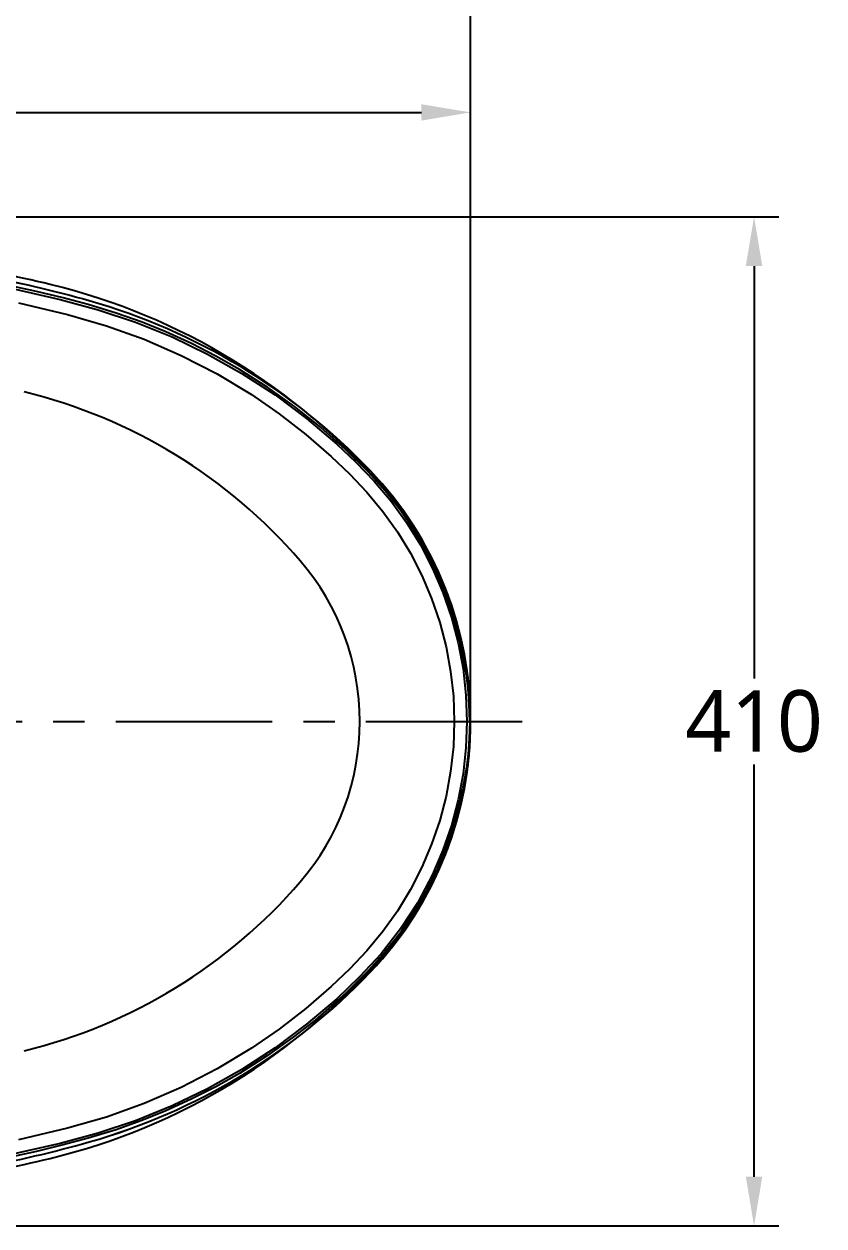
# Model space of a CAD drawing. Header units: millimetres. Extents: x 9575 to 12140, y 93 to 2418.
# Drawn here: x 10318.2 to 10643.2, y 1548.7 to 2037.3 of the extents above; entities that cross this region are included whole.
import ezdxf

# ---------------------------------------------------------------- set-up
doc = ezdxf.new("R2010")
doc.units = ezdxf.units.MM
doc.linetypes.add('CENTER', pattern=[50.8, 31.75, -6.35, 6.35, -6.35])
doc.layers.add('3', color=3, linetype='Continuous')
doc.layers.add('CENTER', color=2, linetype='CENTER')
doc.styles.get("Standard").update_dxf_attribs({"font": 'NanumGothic.ttf'})
doc.dimstyles.new('ISO-25', dxfattribs={"dimtxt": 20, "dimasz": 20, "dimexe": 3, "dimexo": 1, "dimgap": 5, "dimtad": 1, "dimtoh": 1, "dimdec": 0, "dimtxsty": 'Standard', "dimcen": 0, "dimclrd": 3, "dimclre": 3, "dimclrt": 2, "dimadec": 0, "dimazin": 0, "dimtfac": 1, "dimtdec": 0, "dimtmove": 0, "dimatfit": 3, "dimfxl": 0, "dimarcsym": 0})

# ---------------------------------------------------------------- blocks, each defined once
blk = doc.blocks.new('*D39')
at = {"color": 3, "lineweight": -2}
for p, q in [((10029.63, 1824.83), (10029.63, 2011.41)), ((10499.63, 1755.83), (10499.63, 2011.41)), ((10049.63, 2001.41), (10479.63, 2001.41))]:
    blk.add_line(p, q, dxfattribs=at)
at = {"color": 3}
for points in [[(10049.63, 2004.74), (10049.63, 1998.08), (10029.63, 2001.41)], [(10479.63, 2004.74), (10479.63, 1998.08), (10499.63, 2001.41)]]:
    blk.add_solid(points, dxfattribs=at)
at = {"layer": 'Defpoints', "color": 0}
for p in [(10499.63, 2001.41), (10029.63, 1823.83), (10499.63, 1754.83)]:
    blk.add_point(p, dxfattribs=at)
at = {"color": 2, "insert": (10264.63, 2018.91), "char_height": 25, "attachment_point": 5}
blk.add_mtext('470', dxfattribs=at)
blk = doc.blocks.new('*D42')
at = {"color": 3, "lineweight": -2}
for p, q in [((9764.63, 1754.83), (9764.63, 2062.23)), ((10499.63, 1756.83), (10499.63, 2062.23)), ((9784.63, 2052.23), (10479.63, 2052.23))]:
    blk.add_line(p, q, dxfattribs=at)
at = {"color": 3}
for points in [[(9784.63, 2055.57), (9784.63, 2048.9), (9764.63, 2052.23)], [(10479.63, 2055.57), (10479.63, 2048.9), (10499.63, 2052.23)]]:
    blk.add_solid(points, dxfattribs=at)
at = {"layer": 'Defpoints', "color": 0}
for p in [(10499.63, 2052.23), (10499.63, 1755.83), (9764.63, 1753.83)]:
    blk.add_point(p, dxfattribs=at)
at = {"color": 2, "insert": (10132.13, 2069.73), "char_height": 25, "attachment_point": 5}
blk.add_mtext('735', dxfattribs=at)
blk = doc.blocks.new('2E12E')
at = {"color": 2}
for p, q in [((7126.63, 1246.98), (7126.63, 1246.97)), ((7240.84, 1177.94), (7240.84, 1177.94)), ((7240.84, 974.04), (7240.84, 974.04)), ((7126.63, 905.01), (7126.63, 905.01))]:
    blk.add_line(p, q, dxfattribs=at)
for points in [[(7096.59, 1251.77), (7114.88, 1247.58), (7130.33, 1243.37), (7145.52, 1238.31), (7160.37, 1232.28), (7174.79, 1225.32), (7188.75, 1217.45), (7202.18, 1208.71), (7215.02, 1199.13), (7227.23, 1188.74), (7234.99, 1181.4), (7242.42, 1173.7), (7249.32, 1165.52), (7255.59, 1156.84), (7261.22, 1147.72), (7266.15, 1138.22), (7270.38, 1128.37), (7273.87, 1118.24), (7276.6, 1107.88), (7278.56, 1097.35), (7279.74, 1086.7), (7280.14, 1075.99)], [(7126.2, 1245.48), (7116.05, 1248.2), (7105.32, 1250.79), (7094.01, 1253.23), (7082.11, 1255.46), (7070.95, 1257.27), (7059.75, 1258.79), (7048.52, 1260.04), (7037.25, 1261)], [(7097.9, 1246.11), (7117.88, 1241.38), (7133.64, 1236.84), (7149.06, 1231.34), (7164.09, 1224.81), (7178.65, 1217.3), (7192.67, 1208.83), (7203.91, 1201.07), (7214.69, 1192.7), (7225, 1183.73), (7232.4, 1176.65), (7239.44, 1169.25), (7245.95, 1161.39), (7251.87, 1153.09), (7257.17, 1144.37), (7261.82, 1135.29), (7265.8, 1125.9), (7269.08, 1116.24), (7271.66, 1106.37), (7273.5, 1096.33), (7274.62, 1086.19), (7274.99, 1075.99)], [(7218.41, 1197.43), (7210.13, 1203.96), (7199.24, 1211.74), (7187.76, 1219.03), (7178.17, 1224.49), (7168.2, 1229.59), (7157.87, 1234.31), (7148.15, 1238.25), (7137.6, 1242.01), (7126.2, 1245.48)], [(7240.16, 1177.29), (7230.82, 1186.53), (7220.71, 1195.52), (7218.41, 1197.43)], [(7277.42, 1107.74), (7274.92, 1117.41), (7271.77, 1126.88), (7268.01, 1136.05), (7263.57, 1145.07), (7258.56, 1153.7), (7252.97, 1161.98), (7246.94, 1169.72), (7240.16, 1177.29)], [(7278.38, 1103.42), (7277.91, 1105.54), (7277.42, 1107.74)], [(7281.26, 1075.99), (7281.07, 1083.12), (7280.61, 1089.39), (7279.96, 1094.75), (7279.2, 1099.41), (7278.38, 1103.42)], [(7280.14, 1075.99), (7279.74, 1065.28), (7278.56, 1054.63), (7276.6, 1044.1), (7273.87, 1033.74), (7270.38, 1023.61), (7266.15, 1013.77), (7260.15, 1002.41), (7253.16, 991.62), (7245.25, 981.49), (7236.51, 972.09), (7227.23, 963.24), (7215.02, 952.85), (7202.18, 943.27), (7188.75, 934.53), (7174.79, 926.66), (7160.37, 919.7), (7145.52, 913.68), (7130.33, 908.62), (7114.88, 904.41), (7094.92, 899.87)], [(7274.99, 1075.99), (7274.62, 1065.8), (7273.5, 1055.65), (7271.66, 1045.62), (7269.08, 1035.74), (7265.8, 1026.09), (7261.82, 1016.69), (7257.17, 1007.61), (7251.87, 998.9), (7245.95, 990.59), (7239.44, 982.74), (7232.4, 975.33), (7225, 968.25), (7214.69, 959.28), (7203.91, 950.91), (7192.67, 943.15), (7178.65, 934.69), (7164.09, 927.17), (7149.06, 920.64), (7133.64, 915.14), (7117.88, 910.6), (7097.9, 905.87)], [(7281.26, 1075.99), (7281.07, 1068.87), (7280.61, 1062.6), (7279.96, 1057.23), (7279.2, 1052.57), (7278.38, 1048.57)], [(7277.42, 1044.25), (7277.91, 1046.45), (7278.38, 1048.57)], [(7277.42, 1044.25), (7274.92, 1034.56), (7271.76, 1025.08), (7268, 1015.91), (7263.55, 1006.87), (7258.54, 998.25), (7252.95, 989.97), (7246.93, 982.26), (7240.16, 974.69)], [(7240.16, 974.69), (7230.8, 965.43), (7220.66, 956.42), (7218.41, 954.54)], [(7218.41, 954.54), (7210.07, 947.98), (7199.17, 940.21), (7187.68, 932.91), (7178.1, 927.46), (7168.13, 922.36), (7157.8, 917.64), (7148.1, 913.72), (7137.57, 909.97), (7126.2, 906.5)], [(7126.2, 906.5), (7116.05, 903.79), (7105.32, 901.2), (7094.01, 898.76), (7082.12, 896.52), (7070.96, 894.72), (7059.76, 893.19), (7048.52, 891.95), (7037.25, 890.98)]]:
    blk.add_lwpolyline(points, dxfattribs=at)
for centre, radius, start, end in [((7001.63, 808.56), 455.89, 74.0873, 85.4987), ((7001.63, 808.56), 455.88, 74.0873, 85.4987), ((7057.02, 1002.82), 253.89, 43.6123, 74.0873), ((7057.02, 1002.82), 253.88, 43.6123, 74.0873), ((7133.83, 1075.99), 147.8, 316.3877, 43.6123), ((7133.83, 1075.99), 147.8, 0, 43.6123), ((7133.83, 1075.99), 147.8, 316.3877, 0), ((7057.02, 1149.17), 253.89, 285.9127, 316.3877), ((7057.02, 1149.17), 253.88, 285.9127, 316.3877), ((7001.63, 1343.43), 455.89, 274.5013, 285.9127), ((7001.63, 1343.43), 455.88, 274.5013, 285.9127)]:
    blk.add_arc(centre, radius, start, end, dxfattribs=at)
blk = doc.blocks.new('*D53')
at = {"color": 3, "lineweight": -2}
for p, q in [((9775.88, 1958.95), (10624.79, 1958.95)), ((10614.79, 1938.95), (10614.79, 1771.33)), ((10614.79, 1568.71), (10614.79, 1736.33)), ((9775.88, 1548.71), (10624.79, 1548.71))]:
    blk.add_line(p, q, dxfattribs=at)
at = {"color": 3}
for points in [[(10611.45, 1938.95), (10618.12, 1938.95), (10614.79, 1958.95)], [(10611.45, 1568.71), (10618.12, 1568.71), (10614.79, 1548.71)]]:
    blk.add_solid(points, dxfattribs=at)
at = {"layer": 'Defpoints', "color": 0}
for p in [(9774.88, 1958.95), (9774.88, 1548.71), (10614.79, 1548.71)]:
    blk.add_point(p, dxfattribs=at)
at = {"color": 2, "insert": (10614.79, 1753.83), "char_height": 25, "attachment_point": 5}
blk.add_mtext('410', dxfattribs=at)

msp = doc.modelspace()

# ---------------------------------------------------------------- linework, layer by layer
at = {"layer": '3', "color": 0}
for centre, radius, start, end in [((10209.61, 1440.75), 505, 76.3435, 86.1734), ((10267.46, 1678.83), 260, 40.7057, 76.3435), ((10267.46, 1678.83), 215, 40.7057, 76.3435), ((10354.63, 1753.83), 145, 0, 40.7057), ((10354.63, 1753.83), 100, 0, 40.7057), ((10354.63, 1753.83), 100, 319.2943, 0), ((10354.63, 1753.83), 145, 319.2943, 0), ((10267.46, 1828.83), 215, 283.6565, 319.2943), ((10267.46, 1828.83), 260, 283.6565, 319.2943), ((10209.61, 2066.9), 505, 273.8266, 283.6565)]:
    msp.add_arc(centre, radius, start, end, dxfattribs=at)
at = {"layer": 'CENTER', "color": 1, "linetype": 'CENTER', "ltscale": 2}
msp.add_line((9745.91, 1753.83), (10524.51, 1753.83), dxfattribs=at)

# ---------------------------------------------------------------- block references
msp.add_blockref('2E12E', (3218.01, 677.83))

# ---------------------------------------------------------------- dimensions: what is measured, and where the dimension line sits
dim = msp.add_linear_dim(base=(10499.63, 2052.23), p1=(9764.63, 1753.83), p2=(10499.63, 1755.83), dimstyle='ISO-25', override={"dimtxt": 25, "dimexe": 10, "dimarcsym": 1})
dim.commit()
dim.dimension.update_dxf_attribs({"geometry": '*D42', "text_midpoint": (10132.13, 2069.73)})
dim = msp.add_linear_dim(base=(10499.63, 2001.41), p1=(10029.63, 1823.83), p2=(10499.63, 1754.83), dimstyle='ISO-25', override={"dimtxt": 25, "dimexe": 10, "dimarcsym": 1})
dim.commit()
dim.dimension.update_dxf_attribs({"geometry": '*D39', "text_midpoint": (10264.63, 2001.41), "dimtype": 160})
dim = msp.add_linear_dim(base=(10614.79, 1548.71), p1=(9774.88, 1958.95), p2=(9774.88, 1548.71), angle=90, dimstyle='ISO-25', override={"dimtxt": 25, "dimexe": 10, "dimtih": 1, "dimarcsym": 1})
dim.commit()
dim.dimension.update_dxf_attribs({"geometry": '*D53', "text_midpoint": (10614.79, 1753.83)})

doc.saveas('drawing.dxf')
